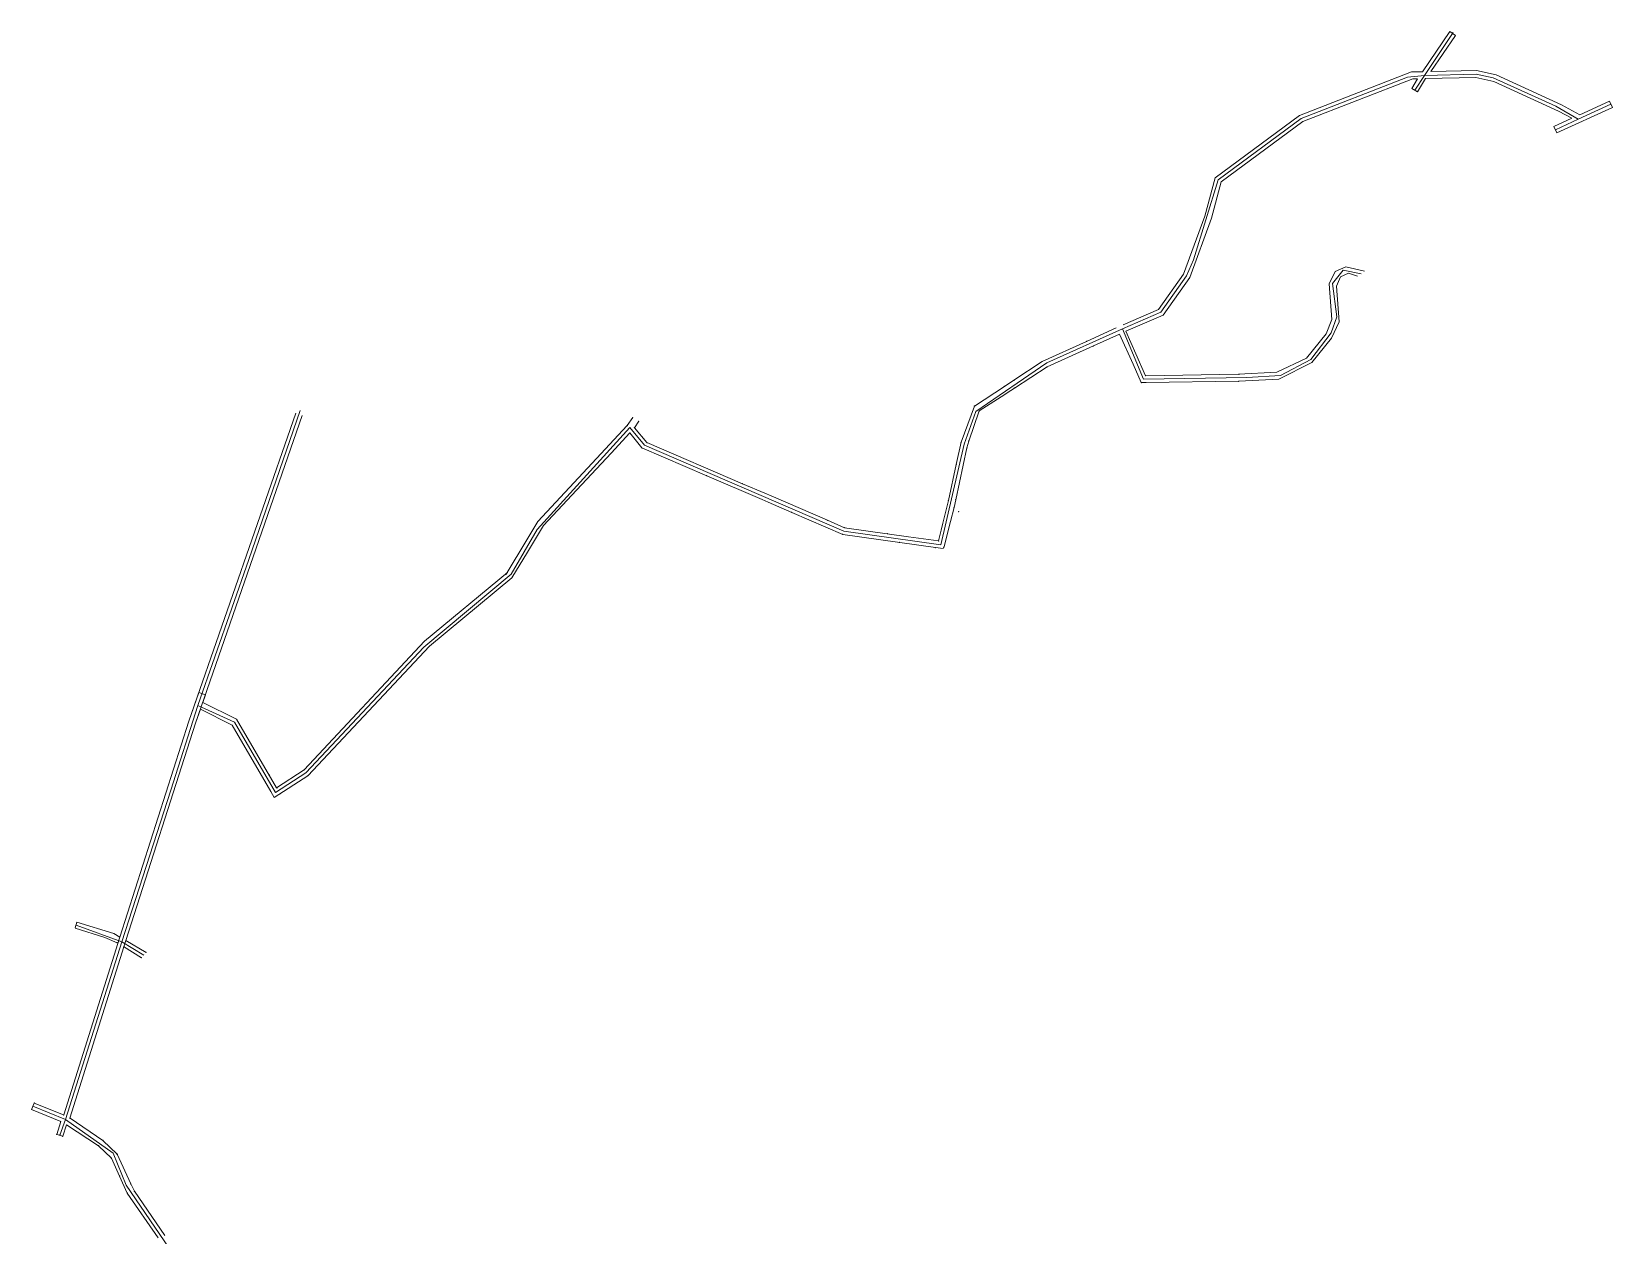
# Model space of a CAD drawing. Header units: millimetres. Extents: x 699796 to 700717, y 4219079 to 4220080.
# Drawn here: x 700258.5 to 700716.9, y 4219730.7 to 4220079.9 of the extents above; entities that cross this region are included whole.
import ezdxf

# ---------------------------------------------------------------- set-up
doc = ezdxf.new("R2010")
doc.units = ezdxf.units.MM
for name, color, linetype, lineweight in [('1630_2_KAT', 94, 'Continuous', 0), ('1660_1_KAT', 12, 'Continuous', 0), ('1677_390_DESENDRE', 44, 'Continuous', 0), ('ESKI_IM', 2, 'Continuous', 0), ('GEOFENCE', 3, 'Continuous', 0), ('IKINCIKAT', 30, 'Continuous', 0), ('YENI2', 6, 'Continuous', 0)]:
    doc.layers.add(name, color=color, linetype=linetype, lineweight=lineweight)

msp = doc.modelspace()

# ---------------------------------------------------------------- linework, layer by layer
at = {"layer": '1630_2_KAT', "lineweight": 0}
msp.add_line((700543.52, 4219976.47, 1634.83), (700542.46, 4219975.78, 1635), dxfattribs=at)
for p in [(700564.45, 4219990.03, 1635.17), (700566.4, 4219988.72, 1635.18), (700552.98, 4219982.62, 1635), (700581.56, 4219980.09, 1635.8), (700608.6, 4219980.49, 1638.22), (700540.59, 4219976.97, 1634.82), (700543.36, 4219978.74, 1635), (700543.52, 4219976.47, 1634.83), (700580.27, 4219978.08, 1635.8), (700608.53, 4219978.49, 1638.22), (700531.89, 4219971.29, 1634.65), (700432.8, 4219967.91, 1633.13), (700434.57, 4219966.87, 1633.13), (700533.33, 4219969.85, 1634.65), (700431.22, 4219965.63, 1633.1), (700431.94, 4219963.47, 1633.11), (700433.29, 4219964.99, 1633.11), (700435.47, 4219959.14, 1633.15), (700436.93, 4219960.69, 1633.15), (700528.04, 4219960.77, 1634.55), (700529.73, 4219959.14, 1634.54), (700530.28, 4219961.12, 1634.56), (700422.3, 4219956.04, 1632.83), (700526.64, 4219954.34, 1634.49), (700454.27, 4219951.04, 1633.39), (700464.63, 4219948.75, 1633.51), (700415.13, 4219945.4, 1632.52), (700524.38, 4219943.91, 1634.4), (700524.38, 4219943.91, 1634.4), (700526.47, 4219944.09, 1634.4), (700478.95, 4219940.4, 1633.71), (700526, 4219941.83, 1634.44), (700526, 4219941.83, 1634.44), (700527.3, 4219940.67, 1634.47), (700405.33, 4219937.8, 1632.33), (700406.93, 4219936.58, 1632.33), (700489.26, 4219938.13, 1633.83), (700493.73, 4219934.03, 1633.9), (700494.27, 4219935.97, 1633.9), (700506.63, 4219934.25, 1634.07), (700402.1, 4219932.46, 1632.2), (700510.12, 4219931.74, 1634.07), (700520.59, 4219930.21, 1634.22), (700521.49, 4219932.17, 1634.19), (700523.09, 4219930.41, 1634.2), (700402.3, 4219928.93, 1632.15), (700396.06, 4219922.49, 1631.97), (700397.78, 4219921.48, 1631.98), (700323.59, 4219866.83, 1630.14), (700337.5, 4219865.7, 1630.43), (700327.46, 4219864.21, 1630.26), (700329.63, 4219860.51, 1630.38), (700338.43, 4219863.91, 1630.43), (700330.57, 4219858.84, 1630.42)]:
    msp.add_point(p, dxfattribs=at)
at = {"layer": '1660_1_KAT', "lineweight": 13}
for p, q in [((700279.68, 4219817.05, 1659.1), (700271.08, 4219819.77, 1659.1)), ((700271.16, 4219819.88, 1659.1), (700271.63, 4219821.55, 1659.1)), ((700271.63, 4219821.55, 1659.1), (700282.34, 4219818.24, 1659.1)), ((700283.27, 4219815.59, 1659.1), (700279.68, 4219817.05, 1659.1)), ((700282.34, 4219818.24, 1659.1), (700284.08, 4219817.22, 1659.1)), ((700290.32, 4219811.24, 1659.1), (700285.09, 4219814.52, 1659.1)), ((700285.85, 4219816.18, 1659.1), (700291.68, 4219812.76, 1659.1))]:
    msp.add_line(p, q, dxfattribs=at)
at = {"layer": '1660_1_KAT', "lineweight": 0}
for p in [(700283.27, 4219815.59, 1659.1), (700285.2, 4219814.38, 1658.96), (700290.32, 4219811.24, 1659.1), (700291.68, 4219812.76, 1659.1)]:
    msp.add_point(p, dxfattribs=at)
at = {"layer": '1677_390_DESENDRE', "lineweight": 13}
msp.add_line((700267.78, 4219765.63, 1667.08), (700267.78, 4219765.63, 1673.37), dxfattribs=at)
at = {"layer": '1677_390_DESENDRE', "lineweight": 0}
for p in [(700285.2, 4219814.38, 1658.95), (700267.78, 4219765.63, 1667.08), (700267.78, 4219765.63, 1673.37), (700269.59, 4219764.71, 1677.39)]:
    msp.add_point(p, dxfattribs=at)
at = {"layer": 'ESKI_IM', "lineweight": 13}
for p, q in [((700258.48, 4219767.21, 1677.39), (700259.23, 4219769.06, 1677.39)), ((700259.23, 4219769.06, 1677.39), (700267.74, 4219765.64, 1677.39)), ((700266.92, 4219763.68, 1677.39), (700258.48, 4219767.21, 1677.39)), ((700267.74, 4219765.64, 1677.39), (700267.78, 4219765.63, 1677.39)), ((700269.64, 4219764.67, 1677.39), (700279.17, 4219758.21, 1676.94)), ((700265.78, 4219759.96, 1677.58), (700266.92, 4219763.68, 1677.39)), ((700281.63, 4219753.05, 1676.91), (700277.91, 4219756.65, 1676.94)), ((700279.17, 4219758.21, 1676.94), (700283.29, 4219754.23, 1676.91)), ((700283.99, 4219747.87, 1676.79), (700281.63, 4219753.05, 1676.91)), ((700283.29, 4219754.23, 1676.91), (700287.23, 4219745.59, 1676.67)), ((700286.23, 4219742.96, 1676.67), (700283.99, 4219747.87, 1676.79)), ((700295.18, 4219729.92, 1676.53), (700286.23, 4219742.96, 1676.67)), ((700288.29, 4219743.48, 1677.05), (700297.09, 4219730.66, 1677.1))]:
    msp.add_line(p, q, dxfattribs=at)
at = {"layer": 'ESKI_IM', "lineweight": 0}
for p, q in [((700265.78, 4219759.96, 1677.39), (700267.53, 4219759.44, 1677.39)), ((700268.64, 4219762.73, 1677.39), (700267.53, 4219759.44, 1677.39)), ((700277.91, 4219756.65, 1676.94), (700268.64, 4219762.73, 1677.39)), ((700283.29, 4219754.23, 1676.91), (700283.5, 4219754.2, 1675.51)), ((700287.23, 4219745.59, 1676.67), (700288.29, 4219743.48, 1677.05))]:
    msp.add_line(p, q, dxfattribs=at)
for p in [(700259.23, 4219769.06, 1677.39), (700258.48, 4219767.21, 1677.39), (700258.48, 4219767.21, 1677.39), (700267.74, 4219765.64, 1677.39), (700267.78, 4219765.63, 1677.39), (700269.64, 4219764.67, 1677.36), (700265.78, 4219759.96, 1677.58), (700266.68, 4219759.86, 1677.59), (700266.92, 4219763.68, 1677.39), (700268.64, 4219762.73, 1677.84), (700267.53, 4219759.44, 1677.1), (700277.91, 4219756.65, 1676.94), (700279.17, 4219758.21, 1676.94), (700281.63, 4219753.05, 1676.91), (700283.29, 4219754.23, 1676.91), (700283.29, 4219754.23, 1676.91), (700283.99, 4219747.87, 1676.79), (700286.23, 4219742.96, 1676.67), (700287.23, 4219745.59, 1676.67), (700287.23, 4219745.59, 1676.67), (700288.29, 4219743.48, 1677.05), (700288.29, 4219743.48, 1677.05), (700288.29, 4219743.48, 1677.05)]:
    msp.add_point(p, dxfattribs=at)
at = {"layer": 'GEOFENCE'}
for p, q in [((700662.44, 4220067.19, 1636.79), (700670.78, 4220079.66, 1636.9)), ((700626.71, 4220054.74, 1636.35), (700657.47, 4220066.68, 1636.73)), ((700657.47, 4220066.68, 1636.73), (700662.44, 4220067.19, 1636.79)), ((700662.44, 4220067.19, 1636.79), (700659.59, 4220062.91, 1636.77)), ((700662.44, 4220067.19, 1636.79), (700677.44, 4220067.58, 1636.95)), ((700677.44, 4220067.58, 1636.95), (700682.33, 4220066.53, 1636.99)), ((700682.33, 4220066.53, 1636.99), (700700.55, 4220058.28, 1637.23)), ((700700.55, 4220058.28, 1637.23), (700707.03, 4220054.49, 1637.4)), ((700707.03, 4220054.49, 1637.4), (700716.51, 4220058.84, 1637.4)), ((700602.58, 4220036.91, 1635.95), (700626.71, 4220054.74, 1636.35)), ((700707.03, 4220054.49, 1637.4), (700700.39, 4220051.44, 1637.4)), ((700595.43, 4220013.67, 1635.66), (700602.58, 4220036.91, 1635.95)), ((700593.45, 4220009.08, 1635.6), (700595.43, 4220013.67, 1635.66)), ((700585.99, 4219998.5, 1635.47), (700593.45, 4220009.08, 1635.6)), ((700635.79, 4220006.86, 1643.6), (700638.84, 4220010.73, 1644.48)), ((700638.84, 4220010.73, 1644.48), (700644.03, 4220009.66, 1645.3)), ((700637.02, 4219997.13, 1641.68), (700635.79, 4220006.86, 1643.6)), ((700574.81, 4219993.63, 1635.3), (700585.99, 4219998.5, 1635.47)), ((700552.89, 4219983.84, 1635.1), (700574.81, 4219993.63, 1635.3)), ((700574.81, 4219993.63, 1635.3), (700580.91, 4219979.08, 1635.54)), ((700635.4, 4219992.55, 1640.48), (700637.02, 4219997.13, 1641.68)), ((700629.48, 4219984.82, 1638.19), (700635.4, 4219992.55, 1640.48)), ((700620.66, 4219980.12, 1638.36), (700629.48, 4219984.82, 1638.19)), ((700532.29, 4219969.68, 1634.73), (700552.89, 4219983.84, 1635.1)), ((700580.91, 4219979.08, 1635.54), (700610.9, 4219979.52, 1636.26)), ((700610.9, 4219979.52, 1636.26), (700620.66, 4219980.12, 1638.36)), ((700321.43, 4219926.78, 1607.35), (700336.4, 4219969.96, 1587.07)), ((700528.95, 4219960.26, 1634.55), (700532.29, 4219969.68, 1634.73)), ((700405.11, 4219935.45, 1632.29), (700432.01, 4219965.04, 1633.12)), ((700432.01, 4219965.04, 1633.12), (700436.2, 4219959.91, 1633.15)), ((700436.2, 4219959.91, 1633.15), (700494, 4219935, 1633.9)), ((700522.17, 4219931.04, 1634.2), (700528.95, 4219960.26, 1634.55)), ((700397.54, 4219922.5, 1632), (700405.11, 4219935.45, 1632.29)), ((700494, 4219935, 1633.9), (700522.17, 4219931.04, 1634.2)), ((700306.72, 4219884.42, 1629.47), (700321.43, 4219926.78, 1607.35)), ((700372.24, 4219901.32, 1631.37), (700397.54, 4219922.5, 1632)), ((700338.04, 4219864.86, 1630.43), (700372.24, 4219901.32, 1631.37)), ((700298.82, 4219859.8, 1640.21), (700306.72, 4219884.42, 1629.47)), ((700306.72, 4219884.42, 1629.47), (700317.3, 4219879.54, 1629.9)), ((700317.3, 4219879.54, 1629.9), (700329.19, 4219859.13, 1630.36)), ((700329.19, 4219859.13, 1630.36), (700338.04, 4219864.86, 1630.43)), ((700284.69, 4219815.84, 1659.4), (700298.82, 4219859.8, 1640.21)), ((700284.69, 4219815.84, 1659.4), (700271.39, 4219820.71, 1659.1)), ((700268.27, 4219764.32, 1677.42), (700284.69, 4219815.84, 1659.4)), ((700284.69, 4219815.84, 1659.4), (700291, 4219812, 1659.1)), ((700268.27, 4219764.32, 1677.42), (700258.85, 4219768.13, 1677.39)), ((700268.27, 4219764.32, 1677.42), (700266.65, 4219759.7, 1677.39)), ((700282.12, 4219754.48, 1676.91), (700268.27, 4219764.32, 1677.42)), ((700285.89, 4219745.22, 1676.87), (700282.12, 4219754.48, 1676.91)), ((700302.87, 4219720.49, 1676.76), (700285.89, 4219745.22, 1676.87))]:
    msp.add_line(p, q, dxfattribs=at)
at = {"layer": 'IKINCIKAT', "lineweight": 0}
for p, q in [((700661.87, 4220068.27, 1636.78), (700669.74, 4220079.91, 1636.9)), ((700664.32, 4220068.32, 1636.81), (700671.4, 4220078.79, 1636.9)), ((700669.74, 4220079.91, 1636.9), (700671.4, 4220078.79, 1636.9)), ((700626.18, 4220055.59, 1636.35), (700658.66, 4220068.21, 1636.75)), ((700658.66, 4220068.21, 1636.75), (700661.87, 4220068.27, 1636.78)), ((700664.32, 4220068.32, 1636.81), (700677.54, 4220068.59, 1636.95)), ((700677.54, 4220068.59, 1636.95), (700683.23, 4220067.36, 1637)), ((700683.23, 4220067.36, 1637), (700702.16, 4220058.65, 1637.25)), ((700627.15, 4220053.82, 1636.35), (700659.05, 4220066.22, 1636.75)), ((700660.39, 4220066.24, 1636.77), (700658.73, 4220063.42, 1636.77)), ((700658.73, 4220063.42, 1636.77), (700660.45, 4220062.4, 1636.77)), ((700659.05, 4220066.22, 1636.75), (700660.39, 4220066.24, 1636.76)), ((700662.74, 4220066.29, 1636.77), (700660.45, 4220062.4, 1636.77)), ((700662.74, 4220066.29, 1636.79), (700677.35, 4220066.58, 1636.95)), ((700677.35, 4220066.58, 1636.95), (700682.59, 4220065.45, 1637)), ((700682.59, 4220065.45, 1637), (700701.27, 4220056.86, 1637.25)), ((700700.8, 4220050.53, 1637.4), (700716.92, 4220057.93, 1637.4)), ((700702.16, 4220058.65, 1637.25), (700707.48, 4220055.8, 1637.4)), ((700707.48, 4220055.8, 1637.4), (700716.09, 4220059.75, 1637.4)), ((700716.09, 4220059.75, 1637.4), (700716.92, 4220057.93, 1637.4)), ((700601.71, 4220037.51, 1635.95), (700626.18, 4220055.59, 1636.35)), ((700603.46, 4220036.31, 1635.95), (700627.15, 4220053.82, 1636.35)), ((700699.97, 4220052.34, 1637.4), (700705.2, 4220054.75, 1637.4)), ((700701.27, 4220056.86, 1637.25), (700705.2, 4220054.75, 1637.4)), ((700699.97, 4220052.34, 1637.4), (700700.8, 4220050.53, 1637.4)), ((700598.71, 4220026.36, 1635.8), (700601.71, 4220037.51, 1635.95)), ((700600.62, 4220025.75, 1635.8), (700603.46, 4220036.31, 1635.95)), ((700592.56, 4220009.55, 1635.6), (700598.71, 4220026.36, 1635.8)), ((700594.35, 4220008.61, 1635.6), (700600.62, 4220025.75, 1635.8)), ((700585.33, 4219999.3, 1635.45), (700592.56, 4220009.55, 1635.6)), ((700586.65, 4219997.69, 1635.45), (700594.35, 4220008.61, 1635.6)), ((700575.03, 4219994.82, 1635.33), (700585.33, 4219999.3, 1635.45)), ((700575.82, 4219992.99, 1635.33), (700586.65, 4219997.69, 1635.5)), ((700566.4, 4219988.72, 1635.18), (700552.98, 4219982.62, 1635)), ((700574, 4219992.17, 1635.29), (700566.4, 4219988.72, 1635.18)), ((700552.98, 4219982.62, 1635), (700543.52, 4219976.47, 1634.83)), ((700581.56, 4219980.09, 1635.8), (700608.5, 4219980.49, 1636.2)), ((700539.71, 4219973.99, 1634.85), (700542.46, 4219975.78, 1634.83)), ((700580.27, 4219978.08, 1635.8), (700581.75, 4219978.13, 1635.8)), ((700581.75, 4219978.13, 1635.8), (700608.53, 4219978.49, 1636.2)), ((700539.71, 4219973.99, 1634.65), (700533.33, 4219969.85, 1634.85)), ((700529.73, 4219959.14, 1634.54), (700530.28, 4219961.12, 1634.56)), ((700493.73, 4219934.03, 1633.9), (700520.59, 4219930.21, 1634.22)), ((700520.59, 4219930.21, 1634.22), (700522.86, 4219929.91, 1634.22)), ((700523.01, 4219930.47, 1634.22), (700522.86, 4219929.91, 1634.2)), ((700372.46, 4219903.02, 1631.4), (700396.51, 4219923.02, 1632)), ((700373.92, 4219901.65, 1631.4), (700397.78, 4219921.48, 1632)), ((700337.5, 4219865.7, 1630.43), (700372.46, 4219903.02, 1631.4)), ((700338.59, 4219864.02, 1630.43), (700373.92, 4219901.65, 1631.4)), ((700304.1, 4219879.85, 1629.79), (700307, 4219888.19, 1629.79)), ((700307, 4219888.19, 1629.79), (700308.88, 4219887.53, 1629.79)), ((700306, 4219879.25, 1629.79), (700307.42, 4219883.33, 1629.79)), ((700307.42, 4219883.33, 1629.79), (700316.67, 4219878.67, 1629.9)), ((700308.09, 4219885.23, 1629.79), (700308.88, 4219887.53, 1629.79)), ((700308.09, 4219885.23, 1629.79), (700317.92, 4219880.42, 1629.9)), ((700316.61, 4219878.69, 1629.9), (700327.84, 4219859.45, 1630.36)), ((700317.92, 4219880.42, 1629.9), (700329.52, 4219860.54, 1630.36)), ((700337.5, 4219865.7, 1630.43), (700329.52, 4219860.54, 1630.36)), ((700338.59, 4219864.02, 1630.43), (700328.85, 4219857.72, 1630.36)), ((700327.84, 4219859.45, 1630.36), (700328.85, 4219857.72, 1630.36))]:
    msp.add_line(p, q, dxfattribs=at)
at = {"layer": 'IKINCIKAT', "lineweight": 13}
for p, q in [((700564.45, 4219990.03, 1635.17), (700573.03, 4219993.93, 1635.29)), ((700551.59, 4219984.23, 1635), (700564.45, 4219990.03, 1635.17)), ((700577.9, 4219983.41, 1635.62), (700574, 4219992.17, 1635.29)), ((700575.82, 4219992.99, 1635.33), (700578.74, 4219986.44, 1635.57)), ((700543.36, 4219978.74, 1635), (700551.59, 4219984.23, 1635.17)), ((700578.74, 4219986.44, 1635.57), (700581.56, 4219980.09, 1635.8)), ((700580.27, 4219978.08, 1635.29), (700577.9, 4219983.41, 1635.8)), ((700531.89, 4219971.29, 1634.65), (700540.59, 4219976.97, 1634.82)), ((700540.59, 4219976.97, 1634.82), (700543.36, 4219978.74, 1635)), ((700528.04, 4219960.77, 1634.55), (700531.89, 4219971.29, 1634.65)), ((700431.22, 4219965.63, 1633.1), (700432.8, 4219967.91, 1633.13)), ((700434.57, 4219966.87, 1633.13), (700433.29, 4219964.99, 1633.11)), ((700533.33, 4219969.85, 1634.65), (700530.28, 4219961.12, 1634.56)), ((700422.3, 4219956.04, 1632.83), (700431.22, 4219965.63, 1633.1)), ((700431.94, 4219963.47, 1633.11), (700426.53, 4219957.65, 1632.52)), ((700435.47, 4219959.14, 1633.15), (700431.94, 4219963.47, 1633.11)), ((700433.29, 4219964.99, 1633.11), (700436.93, 4219960.69, 1633.15)), ((700426.53, 4219957.65, 1632.52), (700415.13, 4219945.4, 1632.52)), ((700454.27, 4219951.04, 1633.39), (700435.47, 4219959.14, 1633.15)), ((700436.93, 4219960.69, 1633.15), (700464.63, 4219948.75, 1633.51)), ((700529.73, 4219959.14, 1634.54), (700526.47, 4219944.09, 1634.4)), ((700526.64, 4219954.34, 1634.49), (700528.04, 4219960.77, 1634.55)), ((700405.33, 4219937.8, 1632.33), (700422.3, 4219956.04, 1632.83)), ((700524.38, 4219943.91, 1634.4), (700526.64, 4219954.34, 1634.49)), ((700470.33, 4219944.14, 1633.15), (700454.27, 4219951.04, 1633.39)), ((700464.63, 4219948.75, 1633.51), (700471.09, 4219945.98, 1633.51)), ((700415.13, 4219945.4, 1632.52), (700406.93, 4219936.58, 1632.33)), ((700470.33, 4219944.14, 1633.15), (700472.13, 4219943.36, 1633.71)), ((700471.09, 4219945.98, 1633.51), (700472.94, 4219945.19, 1633.51)), ((700478.95, 4219940.4, 1633.71), (700472.13, 4219943.36, 1633.71)), ((700472.94, 4219945.19, 1633.51), (700489.26, 4219938.13, 1633.83)), ((700522.79, 4219937.33, 1634.44), (700524.38, 4219943.91, 1634.4)), ((700526, 4219941.83, 1634.44), (700526.47, 4219944.09, 1634.4)), ((700493.73, 4219934.03, 1633.9), (700478.95, 4219940.4, 1633.71)), ((700526, 4219941.83, 1634.44), (700524.96, 4219937.75, 1634.44)), ((700402.1, 4219932.46, 1632.2), (700405.33, 4219937.8, 1632.33)), ((700406.93, 4219936.58, 1632.33), (700402.3, 4219928.93, 1632.15)), ((700489.26, 4219938.13, 1633.83), (700494.27, 4219935.97, 1633.9)), ((700494.27, 4219935.97, 1633.9), (700506.63, 4219934.25, 1634.07)), ((700506.63, 4219934.25, 1634.07), (700512.82, 4219933.37, 1634.1)), ((700521.49, 4219932.17, 1634.19), (700522.25, 4219935.23, 1634.2)), ((700522.25, 4219935.23, 1634.2), (700522.79, 4219937.33, 1634.44)), ((700524.43, 4219935.6, 1634.2), (700523.09, 4219930.41, 1634.2)), ((700524.96, 4219937.75, 1634.2), (700524.43, 4219935.6, 1634.44)), ((700396.06, 4219922.49, 1631.97), (700402.1, 4219932.46, 1632.2)), ((700512.82, 4219933.37, 1634.1), (700521.49, 4219932.17, 1634.19)), ((700402.3, 4219928.93, 1632.15), (700397.78, 4219921.48, 1631.98))]:
    msp.add_line(p, q, dxfattribs=at)
at = {"layer": 'YENI2', "lineweight": 0}
for p, q in [((700636.53, 4220010.3, 1644.1), (700639.61, 4220011.69, 1644.7)), ((700639.61, 4220011.69, 1644.7), (700645.05, 4220010.36, 1645.3)), ((700634.81, 4220006.69, 1643.5), (700636.53, 4220010.3, 1644.1)), ((700636.88, 4220006.07, 1643.5), (700638.06, 4220008.8, 1644.1)), ((700638.06, 4220008.8, 1644.1), (700640.43, 4220009.87, 1644.7)), ((700640.43, 4220009.87, 1644.7), (700643.01, 4220008.96, 1645.3)), ((700635.6, 4219996.36, 1641.4), (700634.81, 4220006.69, 1643.5)), ((700637.67, 4219995.74, 1641.4), (700636.88, 4220006.07, 1643.5)), ((700633.89, 4219992.22, 1640.2), (700635.6, 4219996.36, 1641.4)), ((700635.44, 4219990.96, 1640.2), (700637.67, 4219995.74, 1641.4)), ((700628.19, 4219985.18, 1638.2), (700633.89, 4219992.22, 1640.2)), ((700629.74, 4219983.92, 1638.2), (700635.44, 4219990.96, 1640.2)), ((700619.65, 4219981.06, 1638.2), (700628.19, 4219985.18, 1638.2)), ((700608.49, 4219980.48, 1636.2), (700619.65, 4219981.06, 1638.2)), ((700620.17, 4219979.08, 1638.2), (700629.74, 4219983.92, 1638.2)), ((700608.59, 4219978.48, 1636.2), (700620.17, 4219979.08, 1638.2)), ((700304.12, 4219879.9, 1629.79), (700335.07, 4219969.17, 1587.6)), ((700306, 4219879.25, 1629.79), (700336.96, 4219968.51, 1587.6)), ((700284.08, 4219817.22, 1659.1), (700304.1, 4219879.85, 1629.79)), ((700285.85, 4219816.18, 1659.1), (700306, 4219879.25, 1629.79)), ((700267.78, 4219765.63, 1677.39), (700284.08, 4219817.22, 1659.1)), ((700285.85, 4219816.18, 1659.1), (700269.59, 4219764.71, 1677.39))]:
    msp.add_line(p, q, dxfattribs=at)

doc.saveas('drawing.dxf')
